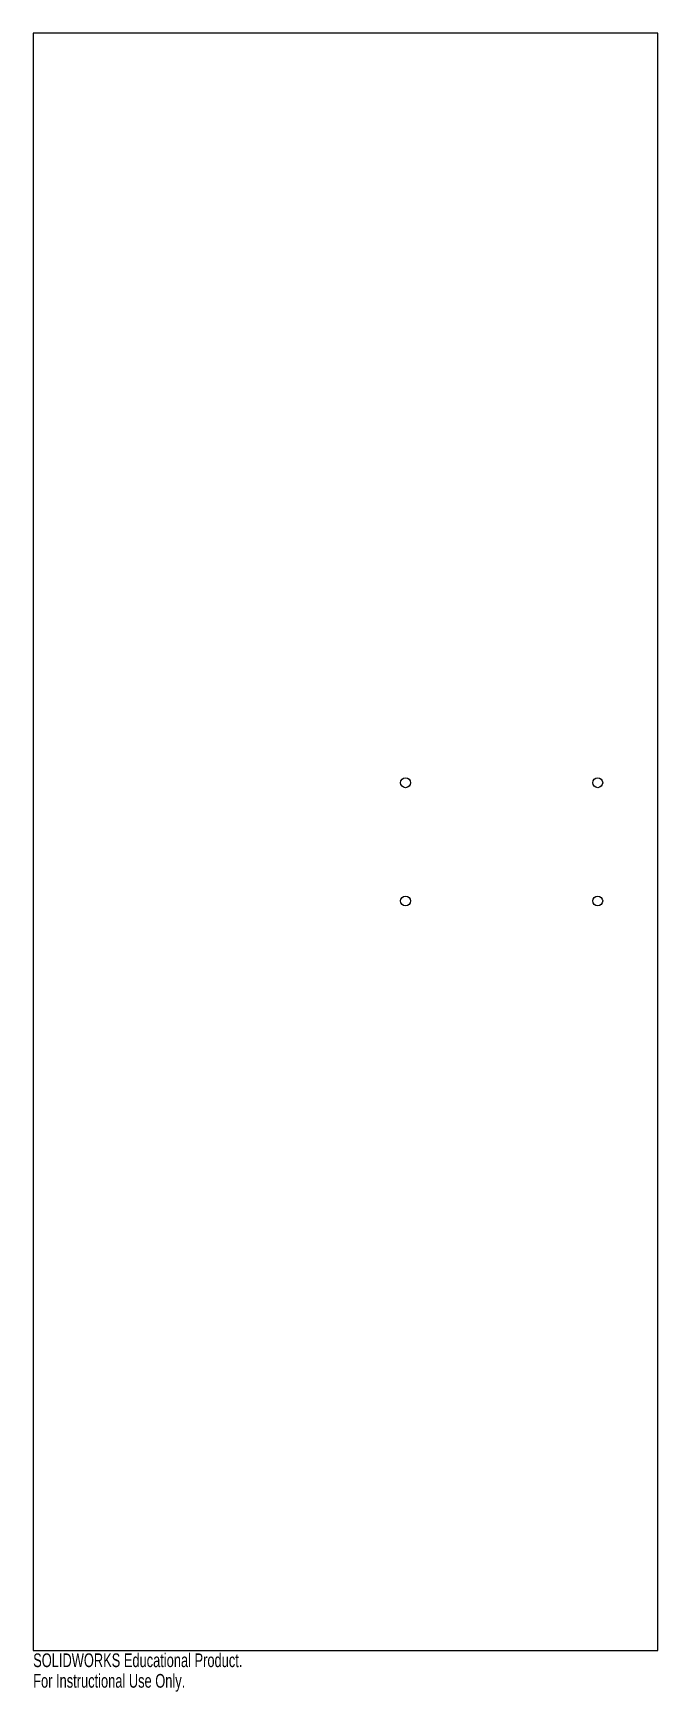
# Model space of a CAD drawing. Header units: millimetres. Extents: x -110 to 110, y -300 to 285.
import ezdxf

# ---------------------------------------------------------------- set-up
doc = ezdxf.new("R2010")
doc.units = ezdxf.units.MM
doc.styles.add('SLDTEXTSTYLE0', font='TXT', dxfattribs={"width": 0.7})

msp = doc.modelspace()

# ---------------------------------------------------------------- linework, layer by layer
at = {"color": 7, "linetype": 'Continuous', "lineweight": 25}
for p, q in [((-110, 285), (-110, -285)), ((110, 285), (-110, 285)), ((110, -285), (110, 285)), ((-110, -285), (110, -285))]:
    msp.add_line(p, q, dxfattribs=at)
for centre in [(21.16, 20.84), (88.84, 20.84), (21.16, -20.84), (88.84, -20.84)]:
    msp.add_circle(centre, 1.75, dxfattribs=at)

# ---------------------------------------------------------------- texts
at = {"color": 7, "linetype": 'Continuous', "char_height": 4.8336, "attachment_point": 1, "style": 'SLDTEXTSTYLE0'}
for s, insert in [('SOLIDWORKS Educational Product.', (-110, -286.02)), ('For Instructional Use Only.', (-110, -293.27))]:
    msp.add_mtext(s, dxfattribs=dict(at, insert=insert))

doc.saveas('drawing.dxf')
